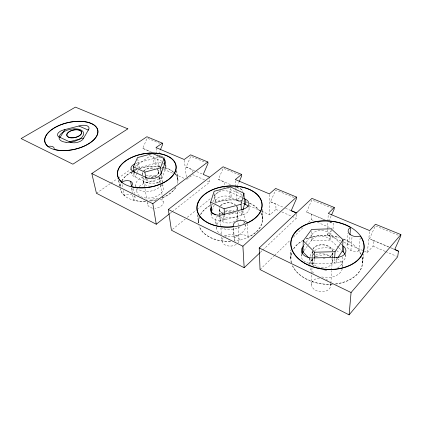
<?xml version="1.0" encoding="UTF-8"?>
<svg xmlns="http://www.w3.org/2000/svg" width="422" height="422" viewBox="0 0 422 422"><rect width="100%" height="100%" fill="white"/><g stroke="black" fill="none" stroke-linecap="round" stroke-linejoin="round"><path stroke-width="0.32" stroke-dasharray="2.11 1.58" d="M290.663 257.889L290.689 250.272M290.911 258.343L290.943 250.088M262.822 250.014L296.297 218.243L296.355 212.894M301.25 255.706L301.271 254.471M309.621 264.235L309.795 258.406M308.466 222.389L311.288 219.64L311.447 214.27L306.541 212.05L311.869 199.928L332.362 208.304M311.615 231.362L311.336 240.566L330.563 240.044L331.112 230.074M308.445 244.56L312.08 239.543L312.254 233.999A10.27 6.71 3.7 0 1 329.825 233.503L340.222 243.167M311.974 260.548L312.016 259.245M312.101 256.639L312.291 250.715M311.452 284.639L311.995 267.664M312.08 265.106L312.269 259.203M312.354 256.639L312.523 251.391M345.149 254.64A10.524 7.053 5.5 0 1 336.176 263.012L312.486 263.555L312.633 259.002M314.453 259.119L314.3 263.513L309.337 258.47M340.976 240.988L327.187 234.948L327.456 229.726M327.488 229.072L327.852 221.888M327.883 221.233L328.247 214.049M338.528 247.54L329.524 239.068L329.825 233.503M333.021 228.977L333.333 223.544L329.856 221.961M330.727 285.747L330.843 283.784M330.88 283.13L331.613 270.702M331.655 270.048L332.694 252.382M332.409 261.566L332.958 252.403M334.62 258.639L334.345 263.054L337.589 258.153M336.176 263.012L336.471 258.443M342.448 267.638L342.975 260.453M345.502 256.534L345.697 254.033M347.058 244.95L347.955 233.34M360.847 254.223A35.859 24.281 5 0 0 358.953 250.874A7.891 5.143 6.4 0 1 348.614 248.975A7.891 5.143 6.4 0 1 349.379 242.144L349.885 235.782M350.904 250.431L352.048 236.615M358.953 250.874L360.161 237.971M362.408 263.18L363.184 255.421M362.73 262.352L363.569 253.949M364.355 251.232L367.351 252.546L369.588 231.235M367.351 252.546L373.027 246.158L373.639 240.63L369.545 238.741L375.285 225.849L398.848 235.481M242.777 210.763L241.669 215.067L241.41 210.615M212.403 210.552L214.54 203.731M241.463 197.343L229.689 191.757A9.084 5.597 -4.5 0 0 214.94 195.655L215.415 200.941L214.729 203.124A32.146 20.768 -3.9 0 1 243.71 201.146M211.897 205.234L212.155 204.422M212.925 202.001L214.94 195.655M132.276 171.838A8.319 4.774 -9.8 0 0 134.243 176.57L147.674 182.905A8.451 4.943 -9.1 0 0 155.876 183.248A8.451 4.943 -9.1 0 0 161.668 178.997L165.851 167.85L165.392 164.691M152.221 152.437L142.763 148.365L147.12 138.142L159.606 143.332M158.619 153.824L160.107 150.353M137.018 172.973L135.262 177.05L134.56 173.226M137.266 172.387L138.769 168.89M194.647 170.71L186.155 167.059L190.781 156.293L205.619 162.465M223.597 187.906L224.62 187.078L224.224 181.94L218.359 179.397L223.175 168.262L239.306 174.94M237.027 186.698L238.841 182.51M261.571 211.206L269.89 214.893L275.951 209.396L275.872 204.106L270.513 201.774L275.661 189.99L294.123 197.633M328.696 221.434L331.307 215.536M304.13 250.52L307.221 246.253M304.246 244.955L304.874 244.101M306.119 242.392L312.254 233.999M327.187 234.948L331.676 230.354M260.031 269.563L274.136 255.827M274.606 255.368L290.125 240.255M293.417 237.048L303.766 226.973M260.432 252.287L262.342 250.468M241.964 202.507L236.615 200.133L242.755 194.959L227.643 188.391M172.44 229.389L185.232 219.018M187.278 217.356L196.483 209.892M196.995 209.476L210.81 198.277M213.88 195.787L220.532 190.396M170.15 213.305L171.696 212.087M172.208 211.68L209.76 182.109L209.28 177.013M186.656 179.471L192.88 174.74L204.934 180.004M159.996 166.384L158.957 167.133L157.316 156.398M162.597 164.522L163.636 163.773M96.438 193.265L110.506 183.486M111.049 183.111L117.543 178.596M118.081 178.216L132.693 168.061M134.855 166.558L150.005 156.024L161.689 161.125M161.262 162.934A8.261 4.726 -8.6 0 0 155.528 163.277L137.91 168.098L137.013 163.066L154.742 158.25A8.308 4.7 -8.6 0 1 160.508 157.897M211.338 213.5L211.369 213.833A9.247 5.908 -4.7 0 0 214.339 219.329A9.247 5.908 -4.7 0 0 223.449 220.02L243.177 214.661A9.215 5.829 -3.2 0 0 248.732 207.276M306.541 212.05L325.104 219.915M369.545 238.741L388.752 246.881M391.152 247.899L394.153 249.17M311.447 214.27L325.051 220.036M329.788 222.041L333.333 223.544M373.639 240.63L388.794 247.049M389.395 247.308L394.243 249.365M218.359 179.397L232.016 185.258M236.584 187.241L242.465 189.768L242.571 191.715M270.513 201.774L283.531 207.36M285.509 208.241L290.932 210.567M311.288 219.64L314.306 220.938M317.323 222.236L331.813 228.46M373.027 246.158L385.049 251.322M385.65 251.581L396.474 256.228M142.763 148.365L149.219 151.134L149.414 152.358M159.284 155.481L164.48 157.712L156.847 154.426M186.155 167.059L192.305 169.702L192.59 172.223M196.773 171.633L202.84 174.239M236.763 187.294L242.465 189.768M275.951 209.396L279.543 210.958M281.938 211.997L291.512 216.159M292.108 216.423L296.297 218.243M207.35 181.059L209.76 182.109M343.972 242.302L363.753 250.969M249.096 205.667L260.975 210.942M159.558 166.036L154.178 163.646L152.78 154.79M161.948 167.096L163.741 167.893M164.343 168.156L165.535 168.689L165.071 165.498M161.368 168.204L163.172 169.011M163.778 169.275L172.809 173.3M175.214 174.376L184.25 178.395M215.415 200.941A9.026 5.623 -4.4 0 1 230.064 197.048L240.777 202.196M242.755 203.146L243.752 203.626M217.467 215.769L224.973 219.609L224.62 215.157M341.108 243.99L341.994 244.818M338.966 247.951L342.279 251.069M118.772 180.727L119.943 186.455M118.461 180.168L119.632 185.896M122.311 184.609L122.992 187.996M123.498 190.517L124.501 195.518A6.61 3.972 -11 0 1 131.828 194.326M131.87 188.107L132.666 192.3M131.353 188.254L132.165 192.522M132.65 195.059L133.61 200.086A29.034 17.112 -9.4 0 0 145.4 201.373M133.421 188.576L134.344 193.487M134.803 195.924L135.029 197.143M131.432 171.506L131.901 174.033M133.605 173.094L134.243 176.57M135.72 185.633L136.164 188.012M136.269 188.602L136.928 192.168M137.709 158.867L139.271 167.729M143.026 177.525L144.83 187.89M144.946 188.539L147.199 201.494M147.31 202.138L147.763 204.733M142.705 176.881L143.707 182.636M145.965 178.548L146.624 182.41L161.995 178.121L161.51 174.903M146.967 178.749L147.674 182.905M149.81 154.8L150.005 156.024M154.742 158.25L155.528 163.277M158.672 171.379L159.168 174.581M159.563 177.145L159.959 179.709M158.466 171.416L158.967 174.661M159.368 177.256L160.471 184.393M160.571 185.042L162.375 196.726M162.475 197.375L163.177 201.916M162.233 180.853L162.591 183.238M162.681 183.834L163.224 187.405M161.183 175.805L161.668 178.997M156.061 148.196L157.221 155.771M165.682 164.079L166.052 166.611M176.575 170.868L177.767 179.846M176.697 170.203L177.973 179.819M184.303 160.154L186.345 176.892M197.881 215.463L198.746 223.111M197.517 214.619L198.456 222.9M210.968 212.983L211.2 215.352M215.684 221.529L215.969 224.641M216.196 227.131L216.307 228.376M214.376 193.772L215.114 201.911L231.251 197.617L230.597 188.217M219.287 209.127L220.843 227.326M220.901 227.975L221.455 234.474M221.682 237.074L222.014 240.973M219.145 209.697L219.519 214.054M219.572 214.677L219.894 218.411M223.09 215.668L223.449 220.02M229.689 191.757L230.064 197.048M233.572 228.476L234.442 240.957A7.359 4.927 -2.8 0 1 239 235.049A7.359 4.927 -2.8 0 1 248.11 237.148A31.919 20.62 -3.9 0 0 260.896 213.157M233.419 228.123L234.231 239.812M237.333 208.188L237.887 216.94M235.397 180.832L235.761 186.624M235.803 187.268L235.967 189.842M236.009 190.486L236.615 200.133M237.085 207.64L237.333 211.554M237.37 212.203L239.11 239.59M242.956 210.636L243.177 214.661M245.483 224.704L245.551 225.96M247.419 223.75L248.11 237.148M248.969 205.588L249.144 209.159M262.294 209.175L262.584 218.206M262.104 210.678L262.4 219.714M269.426 194.558L269.89 214.893M160.265 199.052A7.839 4.821 -9.3 0 1 162.723 204.396A7.839 4.821 -9.3 0 1 154.869 208.278M152.553 208.167A7.839 4.821 -9.3 0 1 148.038 202.729M149.42 200.941A7.839 4.821 -9.3 0 1 158.35 198.562M156.989 169.412A8.134 4.689 -9.1 0 1 157.29 174.703A8.134 4.689 -9.1 0 1 148.961 177.704M142.599 174.75A8.134 4.689 -9.1 0 1 142.768 172.329M143.781 170.973A8.134 4.689 -9.1 0 1 154.215 168.309M224.942 236.199A8.577 5.755 -3.7 0 1 236.051 235.719A8.577 5.755 -3.7 0 1 237.939 243.014M236.273 244.438A8.577 5.755 -3.7 0 1 225.068 244.96A8.577 5.755 -3.7 0 1 223.27 237.586M236.557 206.131A8.931 5.639 -4.1 0 1 236.626 209.908M233.419 212.799A8.931 5.639 -4.1 0 1 228.75 214.059M223.502 213.453A8.931 5.639 -4.1 0 1 219.366 208.009M220.611 205.799A8.931 5.639 -4.1 0 1 234.843 204.401M330.426 283.653A9.669 6.847 5.8 0 1 323.183 291.723A9.669 6.847 5.8 0 1 311.605 285.683A9.669 6.847 5.8 0 1 319.702 278.061M326.253 279.38A9.669 6.847 5.8 0 1 327.72 280.266M332.594 253.079A10.112 6.768 4.3 0 1 329.935 256.608M316.273 256.65A10.112 6.768 4.3 0 1 315.545 256.186M313.857 254.645A10.112 6.768 4.3 0 1 312.607 252.124M312.902 249.381A10.112 6.768 4.3 0 1 323.215 244.897A10.112 6.768 4.3 0 1 332.583 250.995M331.782 258.776A10.244 6.968 4.7 0 1 323.12 267.775A10.244 6.968 4.7 0 1 312.127 259.124M315.561 255.178A10.244 6.968 4.7 0 1 330.442 257.014M312.08 239.543A10.197 6.726 3.9 0 1 329.524 239.068M312.486 263.555A10.392 7.053 3.6 0 1 301.572 254.345M332.847 253.121A10.371 6.942 4.3 0 1 330.131 256.74M325.13 258.496A10.371 6.942 4.3 0 1 321.96 258.554M316.11 256.782A10.371 6.942 4.3 0 1 315.361 256.302M313.63 254.724A10.371 6.942 4.3 0 1 312.269 251.428M312.997 248.669A10.371 6.942 4.3 0 1 323.764 244.781A10.371 6.942 4.3 0 1 332.837 250.979M361.934 257.293A35.859 24.281 5 0 1 335.553 283.885M331.882 284.212A35.859 24.281 5 0 1 292.557 265.591M291.496 262.632A35.859 24.281 5 0 1 292.013 252.272M293.733 248.874A35.859 24.281 5 0 1 302.263 240.967M306.156 239.005A35.859 24.281 5 0 1 339.277 237.713M343.608 239.248A35.859 24.281 5 0 1 349.379 242.144M234.954 212.63A9.062 5.818 -4 0 1 236.257 220.215A9.062 5.818 -4 0 1 224.668 222.521A9.062 5.818 -4 0 1 220.337 215.536M221.671 213.917A9.062 5.818 -4 0 1 231.805 211.549M236.768 206.073A9.163 5.787 -4.1 0 1 236.847 209.95M234.263 212.519A9.163 5.787 -4.1 0 1 227.859 214.255M223.386 213.585A9.163 5.787 -4.1 0 1 219.324 207.413M220.416 205.73A9.163 5.787 -4.1 0 1 235.576 204.712M230.618 241.263A31.919 20.62 -3.9 0 1 199.395 226.266M198.667 222.431A31.919 20.62 -3.9 0 1 199.421 217.33M200.83 214.286A31.919 20.62 -3.9 0 1 212.377 204.353M215.373 203.045A31.919 20.62 -3.9 0 1 242.318 200.967M246.337 202.064A31.919 20.62 -3.9 0 1 247.429 202.444M249.529 203.288A31.919 20.62 -3.9 0 1 259.519 210.894M158.445 177.63A8.261 4.848 -9.2 0 1 157.796 183.95M150.322 186.186A8.261 4.848 -9.2 0 1 144.034 183.512A8.261 4.848 -9.2 0 1 145.97 178.427M148.46 177.119A8.261 4.848 -9.2 0 1 156.293 176.644M165.049 164.596A8.261 4.726 -8.6 0 1 165.851 167.85M163.05 163.398A8.261 4.726 -8.6 0 1 163.441 163.557M135.077 169.243A8.319 4.774 -9.8 0 1 135.515 169.006M136.026 163.377A8.366 4.747 -9.7 0 1 137.013 163.066M157.153 169.327A8.34 4.811 -9.1 0 1 157.886 174.265A8.34 4.811 -9.1 0 1 150.638 177.736M142.399 174.798A8.34 4.811 -9.1 0 1 142.573 172.318M143.607 170.926A8.34 4.811 -9.1 0 1 154.31 168.193M134.428 195.766A6.61 3.972 -11 0 1 133.61 200.086M162.09 167.075A29.034 17.112 -9.4 0 1 177.472 183.443M175.457 187.864A29.034 17.112 -9.4 0 1 161.768 197.976M155.792 199.917A29.034 17.112 -9.4 0 1 149.583 201.062M124.501 195.518A29.034 17.112 -9.4 0 1 120.46 189.003M120.296 185.991A29.034 17.112 -9.4 0 1 121.003 182.942M121.926 180.959A29.034 17.112 -9.4 0 1 131.711 171.928M135.035 170.272A29.034 17.112 -9.4 0 1 136.986 169.47M139.038 168.742A29.034 17.112 -9.4 0 1 159.595 166.669M362.192 257.288A36.118 24.45 5 0 1 335.727 284.053M332.552 284.365A36.118 24.45 5 0 1 292.219 265.422M291.322 262.917A36.118 24.45 5 0 1 291.876 251.96M293.533 248.764A36.118 24.45 5 0 1 302.88 240.403M306.103 238.836A36.118 24.45 5 0 1 338.782 237.391M343.471 239.01A36.118 24.45 5 0 1 361.137 254.281M342.274 268.767A16.479 11.283 5.3 0 1 321.458 276.869M313.71 273.124A16.479 11.283 5.3 0 1 309.69 266.693M309.653 264.394A16.479 11.283 5.3 0 1 312.132 259.504M316.263 256.655A16.479 11.283 5.3 0 1 334.002 256.724M337.215 258.486A16.479 11.283 5.3 0 1 342.453 266.482M342.458 256.972A16.637 11.257 4.9 0 1 337.737 267.843M326.807 270.37A16.637 11.257 4.9 0 1 323.959 270.117M313.963 265.965A16.637 11.257 4.9 0 1 313.599 251.29A16.637 11.257 4.9 0 1 334.868 249.771M336.508 250.605A16.637 11.257 4.9 0 1 339.483 252.752M261.065 213.005A32.146 20.768 -3.9 0 1 234.912 241.057M230.322 241.431A32.146 20.768 -3.9 0 1 198.962 225.654M198.472 223.006A32.146 20.768 -3.9 0 1 199.247 217.193M200.366 214.698A32.146 20.768 -3.9 0 1 209.845 205.535M246.316 201.901A32.146 20.768 -3.9 0 1 247.318 202.238M249.639 203.167A32.146 20.768 -3.9 0 1 259.213 210.161M243.431 221.386A14.68 9.606 -3.8 0 1 241.532 233.065A14.68 9.606 -3.8 0 1 223.955 235.582M221.692 234.685A14.68 9.606 -3.8 0 1 216.233 227.389M216.908 224.488A14.68 9.606 -3.8 0 1 240.793 219.377M238.303 211.58A14.807 9.564 -3.9 0 1 245.15 220.062M244.639 221.998A14.807 9.564 -3.9 0 1 243.594 223.781M240.282 226.714A14.807 9.564 -3.9 0 1 221.107 227.801M216.834 224.335A14.807 9.564 -3.9 0 1 217.404 215.922M219.751 213.754A14.807 9.564 -3.9 0 1 223.038 211.971M225.712 211.084A14.807 9.564 -3.9 0 1 234.036 210.562M164.517 167.513A29.239 17.233 -9.4 0 1 177.678 183.443M175.927 187.468A29.239 17.233 -9.4 0 1 161.921 198.06M156.863 199.77A29.239 17.233 -9.4 0 1 149.536 201.199M145.817 201.494A29.239 17.233 -9.4 0 1 120.149 188.444M120.048 186.656A29.239 17.233 -9.4 0 1 120.766 183.037M121.794 180.838A29.239 17.233 -9.4 0 1 132.118 171.559M134.94 170.182A29.239 17.233 -9.4 0 1 136.902 169.375M140.03 168.304A29.239 17.233 -9.4 0 1 159.669 166.553M161.462 184.567A13.367 7.986 -9.5 0 1 151.662 197.749A13.367 7.986 -9.5 0 1 137.466 188.84M139.144 186.556A13.367 7.986 -9.5 0 1 159.996 183.512M161.431 184.973A13.472 7.939 -9.4 0 1 149.905 191.266A13.472 7.939 -9.4 0 1 137.345 188.528M135.937 186.424A13.472 7.939 -9.4 0 1 142.404 177.119M146.075 175.874A13.472 7.939 -9.4 0 1 157.264 176.196M159.764 177.477A13.472 7.939 -9.4 0 1 162.349 181.666"/><path stroke-width="0.63" d="M259.952 252.741L244.169 267.717L171.416 230.217L168.325 209.512L223.059 166.774L241.616 174.428L235.312 179.545L269.41 193.904L275.64 188.455L296.518 197.069L296.502 198.62L291.222 210.662L296.355 212.894L290.932 210.567M301.994 253.506A10.392 7.053 3.6 0 1 302.252 253.11L302.358 247.54L303.618 245.815M337.953 257.605L342.279 251.069L343.091 239.754L331.18 228.824L311.679 229.389L303.249 240.83L303.028 252.045L308.435 257.552M312.655 258.301L312.665 257.947A10.471 7.037 3.4 0 1 303.175 254.614A10.471 7.037 3.4 0 1 302.358 247.54M314.474 258.491L314.696 252.208L303.249 240.83M334.261 207.466L328.279 213.395L369.656 230.591L375.464 224.24L400.9 234.595L400.663 236.225L394.755 249.423L398.489 251.159L397.672 256.745L349.11 314.865L260.031 269.563L259.213 247.967L311.916 198.372L334.261 207.466L334.171 209.043L331.565 214.946M334.657 258.011L335.047 251.702L343.091 239.754M336.513 257.731L336.54 257.378A10.603 7.037 5.2 0 0 345.08 253.585A10.603 7.037 5.2 0 0 343.782 246.474L342.886 245.646M344.948 254.181A10.524 7.053 5.5 0 0 343.371 252.092L343.782 246.474M349.959 234.869L350.55 227.453A36.561 24.128 4.4 0 0 292.668 236.378A36.561 24.128 4.4 0 0 330.078 269.4A36.561 24.128 4.4 0 0 360.335 236.088A8.044 5.106 5.8 0 1 349.791 234.236A8.044 5.106 5.8 0 1 350.55 227.453M349.11 314.865L351.072 292.541L400.9 234.595M243.093 209.528L244.517 203.99L243.937 193.25L230.507 186.962L214.154 191.266L210.662 202.096L211.691 212.82M241.373 209.977L241.041 204.248L243.937 193.25M211.628 213.01L211.886 212.187M211.243 212.509L210.858 208.505L211.38 206.864M160.988 174.523L160.893 173.88L165.118 162.781A8.308 4.7 -8.6 0 0 164.042 159.305M161.315 173.616L160.439 167.829L164.052 158.482L152.579 153.524L137.482 157.601L133.394 166.848L134.444 172.587M160.355 149.773L162.575 144.567L162.37 143.142L146.893 136.733L91.811 173.537L96.438 193.265L156.267 224.24L169.639 213.706M239.1 181.908L241.695 175.927L241.616 174.428M60.035 137.387L64.983 129.559M302.252 253.11L303.508 251.38M244.169 267.717L242.903 246.216L296.518 197.069M156.267 224.24L152.822 203.699L207.856 161.979L190.612 154.837L184.224 159.511L155.966 147.563L162.37 143.142M133.394 166.848L144.867 172.118L160.439 167.829M210.858 208.505A9.305 5.882 -4.7 0 0 213.838 213.975A9.305 5.882 -4.7 0 0 223.011 214.656L242.877 209.286A9.279 5.808 -3.3 0 0 248.769 204.57A9.279 5.808 -3.3 0 0 245.462 199.242L243.457 198.287M210.662 202.096L224.114 208.795L241.041 204.248M69.382 141.739L83.72 138.015M314.696 252.208L335.047 251.702M312.665 257.947L336.54 257.378M394.85 249.618L398.489 251.159M209.28 177.013L203.262 174.428L207.999 163.451L207.856 161.979M78.914 126.004L88.298 130.113M135.066 163.757A8.366 4.747 -9.7 0 0 133.31 171.506L146.809 177.789A8.503 4.916 -9 0 0 155.053 178.121A8.503 4.916 -9 0 0 160.893 173.88M243.752 203.626L245.741 204.58A9.215 5.829 -3.2 0 1 248.289 206.564M259.213 247.967L351.072 292.541M168.325 209.512L242.903 246.216M91.811 173.537L152.822 203.699M212.266 213.115L215.732 214.888M342.485 251.259L343.371 252.092M121.8 182.051A6.715 3.925 -10.8 0 1 130.604 181.318A6.715 3.925 -10.8 0 1 131.026 186.54A29.503 16.891 -9.3 0 0 175.457 170.652A29.503 16.891 -9.3 0 0 141.681 154.23A29.503 16.891 -9.3 0 0 121.8 182.051L121.969 182.905M130.577 181.307L131.548 186.413M133.31 171.506L133.431 172.139M144.867 172.118L145.854 177.905M146.809 177.789L146.914 178.432M165.118 162.781L165.208 163.419M164.052 158.482L164.886 164.221M223.011 214.656L223.038 214.993M224.114 208.795L224.567 214.518M242.877 209.286L242.898 209.623M245.462 199.242L245.741 204.58M132.461 171.532A8.319 4.774 -9.8 0 1 134.254 169.755M88.704 129.406L83.292 138.748A7.765 3.983 -12.2 0 1 77.5 142.346A7.765 3.983 -12.2 0 1 70.242 142.14L59.201 136.997A7.665 3.856 -12.6 0 1 63.711 129.881L80.169 125.682A7.596 3.83 -11.8 0 1 88.704 129.406M127.84 128.847L72.879 164.179L21.1 138.58L75.411 107.135L127.84 128.847M60.23 150.522A27.177 13.805 -12.4 0 0 97.883 130.329A27.177 13.805 -12.4 0 0 55.778 127.027A27.177 13.805 -12.4 0 0 60.23 150.522M70.959 137.857A7.675 3.888 -12.2 0 0 81.752 132.276A7.675 3.888 -12.2 0 0 69.962 131.184A7.675 3.888 -12.2 0 0 70.959 137.857M66.048 142.272A12.523 6.356 -12.4 0 0 83.614 133.104A12.523 6.356 -12.4 0 0 64.371 131.374A12.523 6.356 -12.4 0 0 66.048 142.272M71.044 137.751A7.485 3.793 -12.2 0 0 81.562 132.313A7.485 3.793 -12.2 0 0 70.073 131.247A7.485 3.793 -12.2 0 0 71.044 137.751M68.707 122.491A26.982 13.704 -12.4 0 0 48.029 146.387A6.166 3.176 -13.8 0 1 54.079 149.33A26.982 13.704 -12.4 0 0 96.601 136.063A26.982 13.704 -12.4 0 0 68.707 122.491M198.06 202.845A32.489 20.42 -4 0 0 233.445 226.661A7.49 4.89 -3 0 1 238.103 220.79A7.49 4.89 -3 0 1 247.371 222.842A32.489 20.42 -4 0 0 248.294 189.061A32.489 20.42 -4 0 0 198.06 202.845M305.101 263.544A36.819 24.302 4.4 0 0 363.922 249.94A36.819 24.302 4.4 0 0 313.393 222.099A36.819 24.302 4.4 0 0 305.101 263.544M211.828 224.615A32.721 20.567 -4 0 0 262.141 206.147A32.721 20.567 -4 0 0 214.555 188.861A32.721 20.567 -4 0 0 211.828 224.615M133.399 187.22A29.714 17.012 -9.3 0 0 176.19 166.352A29.714 17.012 -9.3 0 0 130.741 157.817A29.714 17.012 -9.3 0 0 133.399 187.22"/></g></svg>
